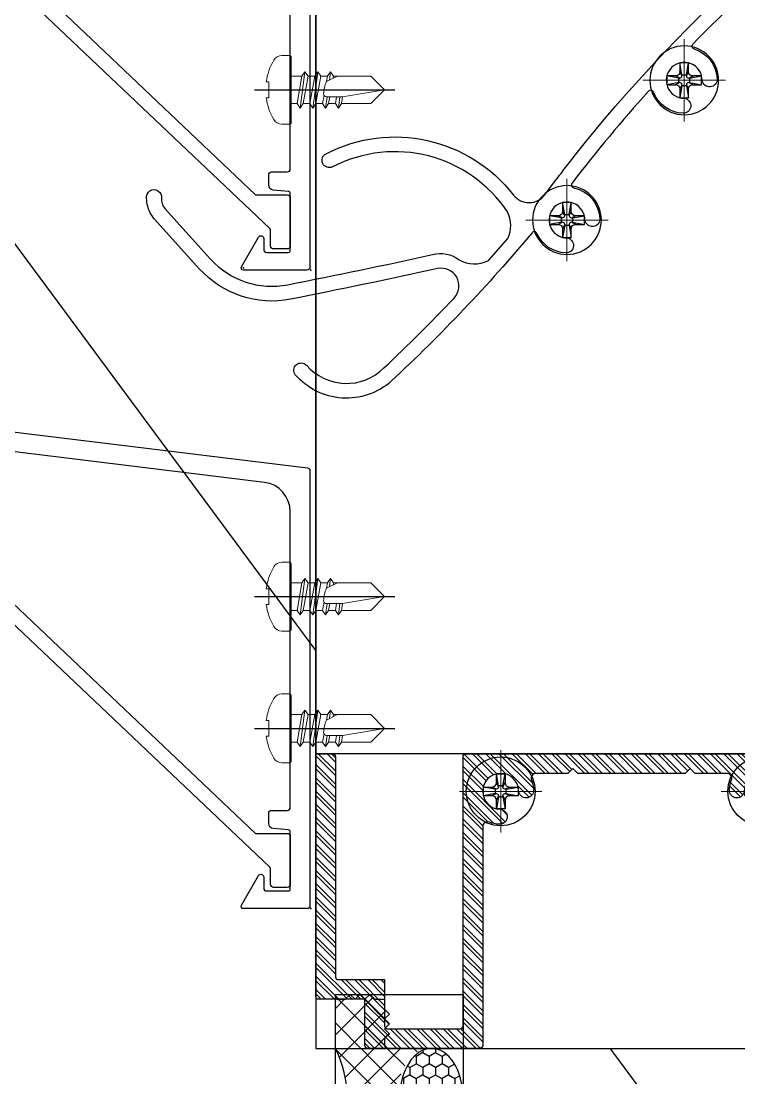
# Model space of a CAD drawing. Header units: millimetres. Extents: x 652937 to 1670132, y 1473552 to 2851037.
# Drawn here: x 708381.1 to 708454.2, y 1509280.6 to 1509388.2 of the extents above; entities that cross this region are included whole.
import ezdxf

# ---------------------------------------------------------------- set-up
doc = ezdxf.new("R2010")
doc.units = ezdxf.units.MM
doc.set_wipeout_variables(frame=1)
doc.linetypes.add('CENTER', pattern=[50.800000000000004, 31.75, -6.35, 6.35, -6.35])
doc.linetypes.add('HIDDEN', pattern=[0.375, 0.25, -0.125])
for name, color, linetype in [('010 - ASPG_ACCESSORIES_MAIN_COLOR_1', 7, 'Continuous'), ('010 - ASPG_EXTR_MAIN_COLOR_2', 7, 'Continuous'), ('010 - ASPG_FRAMING_CUT_COLOR_4', 7, 'Continuous'), ('010 - ASPG_FRAMING_HATCH_', 7, 'Continuous'), ('010 - ASPG_FRAMING_MAIN_COLOR_2', 7, 'Continuous'), ('010 - ASPG_FRAMING_SUB_COLOR_2', 7, 'Continuous'), ('010 - ASPG_FRAMING_WIPEOUT_', 7, 'Continuous'), ('BOLT & SCREW', 7, 'Continuous'), ('Center Line', 7, 'CENTER')]:
    doc.layers.add(name, color=color, linetype=linetype)
doc.layers.add('010 - ASPG_EXTR_DEF_SUB', color=7, linetype='Continuous', plot=False)
doc.layers.add('010 - ASPG_FRAMING_DEF_SUB', color=7, linetype='Continuous', plot=False)
for name, color, linetype, lineweight in [('12-GRID', 7, 'CENTER', 13), ('A-230-M_FLOOR', 7, 'Continuous', 25), ('SCREW', 7, 'Continuous', 5)]:
    doc.layers.add(name, color=color, linetype=linetype, lineweight=lineweight)

# ---------------------------------------------------------------- blocks, each defined once
blk = doc.blocks.new('opening')
at = {"layer": 'A-230-M_FLOOR', "color": 7, "linetype": 'HIDDEN', "ltscale": 30}
blk.add_line((6.959787729661912, 1.699598322506063), (23.21470068464987, 13.73488457454368), dxfattribs=at)
blk = doc.blocks.new('W-1-PP18-ST_ENT3_REV02_20260413-050421_PP18_ENT3_MAIN_PLAN')
at = {"color": 7, "xscale": 1000, "yscale": 1000, "zscale": 1000, "rotation": 90.00830806532032}
blk.add_blockref('opening', (9903.249421250308, -22408.60476810485), dxfattribs=at)
blk = doc.blocks.new('*U9351')
at = {"layer": '12-GRID', "color": 7, "linetype": 'CENTER'}
for p, q in [((5.684341886080801e-14, -6.200000000000029), (5.684341886080801e-14, 2.200000000000029)), ((-4.199999999999973, -2), (4.200000000000085, -2))]:
    blk.add_line(p, q, dxfattribs=at)
at = {"layer": 'BOLT & SCREW', "color": 7}
for p, q in [((-0.2288719817826677, -1.446462371730204), (-0.4418749999998197, -0.2325000000002947)), ((0.2288719817822642, -1.446462371730562), (0.4418749999996946, -0.2324999999999764)), ((-0.553537628269381, -1.771128018217196), (-1.767499999999847, -1.558125000000442)), ((-0.4577439635652332, -1.771128018217196), (-0.8837500000000146, -1.558125000000442)), ((-0.2288719817826677, -1.542256036434869), (-0.4418749999998197, -1.116250000000048)), ((0.2288719817822642, -1.542256036434869), (0.4418749999996946, -1.116250000000048)), ((0.4577439635647103, -1.771128018217196), (0.8837499999994917, -1.558125000000442)), ((0.5535376282692559, -1.771128018217196), (1.767500000000001, -1.558125000000124)), ((-0.553537628269381, -2.228871981782805), (-1.767500000000483, -2.441875000000354)), ((-0.4577439635652332, -2.228871981782805), (-0.8837500000000146, -2.441875000000354)), ((-0.2288719817826677, -2.457743963565131), (-0.4418749999998197, -2.883750000000271)), ((-0.2288719817821107, -2.553537628269438), (-0.4418749999998197, -3.767500000000023)), ((0.4418749999996946, -2.883750000000271), (0.2288719817829008, -2.457743963565131)), ((0.2288719817829008, -2.553537628269438), (0.4418749999999732, -3.767500000000023)), ((0.4577439635647103, -2.228871981782805), (0.8837500000001283, -2.441874999999877)), ((0.5535376282692559, -2.228871981782805), (1.767500000000001, -2.441874999999877))]:
    blk.add_line(p, q, dxfattribs=at)
for points in [[(-1.767500000000006, -1.558125000000442), (-0.8837500000001342, -1.558125000000442, 0.4142135623730394), (-0.4418749999998197, -1.116250000000048), (-0.4418749999998197, -0.2325000000002947), (0.4418749999996946, -0.2324999999999764), (0.4418749999996946, -1.116250000000048, 0.4142135623731505), (0.8837500000000089, -1.558125000000442), (1.76750000000012, -1.558125000000124), (1.76750000000012, -2.441874999999877), (0.8837500000000089, -2.441874999999877, 0.414213562373095), (0.4418749999996946, -2.883750000000271), (0.4418749999999732, -3.767500000000023), (-0.4418749999998197, -3.767500000000023), (-0.4418749999998197, -2.883750000000271, 0.4142135623730397), (-0.8837500000001342, -2.441875000000354), (-1.767500000000483, -2.441875000000354)], [(0.2288719817829008, -2.457743963565131, -0.414213562373095), (0.4577439635645909, -2.228871981782805), (0.5535376282692559, -2.228871981782805), (0.5535376282692559, -1.771128018217196), (0.4577439635645909, -1.771128018217196, -0.4142135623730951), (0.228871981782105, -1.542256036434869), (0.228871981782105, -1.446462371730562), (-0.2288719817826677, -1.446462371730204), (-0.2288719817826677, -1.542256036434869, -0.4142135623730951), (-0.4577439635649944, -1.771128018217196), (-0.553537628269381, -1.771128018217196), (-0.553537628269381, -2.228871981782805), (-0.4577439635649944, -2.228871981782805, -0.4142135623730951), (-0.2288719817826677, -2.457743963565131), (-0.2288719817822698, -2.553537628269438), (0.2288719817829008, -2.553537628269438)]]:
    blk.add_lwpolyline(points, format="xyb", close=True, dxfattribs=at)
blk.add_circle((5.684341886080801e-14, -2), 3.5, dxfattribs=at)
blk = doc.blocks.new('000_ASPG_TYP_FILES_20260218-010703_FRAME_EXTR_')
at = {"layer": '010 - ASPG_FRAMING_HATCH_'}
h = blk.add_hatch(dxfattribs=at)
h.set_pattern_fill('ANSI32', scale=0.1, angle=180)
h.set_pattern_definition([(225, (0, 0), (0.6735192090801866, -0.6735192090801868), []), (225, (-0.4490130000000001, 5.498823332255506e-17), (0.6735192090801866, -0.6735192090801868), [])])
edge = h.paths.add_edge_path()
edge.add_line((1.999999996740371, 15.99999999965075), (1.999999996740371, 1.999999999941792))
edge.add_line((1.999999996740371, 1.999999999941792), (39.69999999750871, 1.999999999941792))
edge.add_arc((39.69999999730499, 1.700000000040752), 0.2999999999010399, -3.891028654834372e-08, 89.99999996109239, ccw=False)
edge.add_line((39.99999999720603, 1.699999999837019), (39.99999999720603, 0.2999999996973202))
edge.add_arc((39.69999999750872, 0.2999999996973131), 0.2999999996973131, -90.00000000000142, 1.4210854715202004e-12, ccw=False)
edge.add_line((39.69999999750871, 0), (0.2999999996973202, 0))
edge.add_arc((0.2999999996973273, 0.2999999996973273), 0.2999999996973273, 180.0000000000013, 269.99999999999864, ccw=False)
edge.add_line((0, 0.2999999996973202), (0, 17.69999999989523))
edge.add_arc((0.2999999999301508, 17.70000000012806), 0.2999999999301508, 90.00000004446741, 180.0000000444674, ccw=False)
edge.add_line((0.2999999996973202, 18.00000000005821), (22.5570233851904, 18.00000000005821))
edge.add_arc((22.5570233856712, 18.50000000026317), 0.5000000002049632, 269.9999999449049, 380.2095453190142)
edge.add_arc((26.1699999981368, 19.82999999686102), 3.349999998908497, 182.0637942974167, 200.2095453254992, ccw=False)
edge.add_arc((23.58168000320438, 19.73672835517209), 0.7599999998138507, 2.0637943418387863, 182.0637943418388, ccw=False)
edge.add_arc((26.16999999910358, 19.82999999939922), 1.830000000338361, 182.0637943388468, 447.9362056470717)
edge.add_arc((26.263271644013, 22.41831999551505), 0.7600000000549151, 87.93620564125177, 267.9362056412518, ccw=False)
edge.add_arc((26.16999999863267, 19.8300000075356), 3.349999992334041, 69.79045460402187, 87.9362056313708, ccw=False)
edge.add_arc((27.49999999788272, 23.44297661244421), 0.5000000006038865, 249.7904545688332, 359.9999999442181)
edge.add_line((27.9999999984866, 23.44297661195742), (27.9999999984866, 26.67999999993481))
edge.add_line((27.9999999984866, 26.67999999993481), (28.49999999674037, 27.17999999958556))
edge.add_line((28.49999999674037, 27.17999999958556), (27.9999999984866, 27.67999999970198))
edge.add_line((27.9999999984866, 27.67999999970198), (27.9999999984866, 38.61999999982072))
edge.add_line((27.9999999984866, 38.61999999982072), (28.49999999674037, 39.11999999993714))
edge.add_line((28.49999999674037, 39.11999999993714), (27.9999999984866, 39.62000000005355))
edge.add_line((27.9999999984866, 39.62000000005355), (27.9999999984866, 42.85702338756528))
edge.add_arc((27.49999999787862, 42.85702338707262), 0.5000000006079759, 5.645408219420843e-08, 110.2095454304945)
edge.add_arc((26.16999999884449, 46.46999999186602), 3.349999992147246, 272.0637943651193, 290.20954539329375, ccw=False)
edge.add_arc((26.263271644013, 43.88168000403675), 0.7600000000258301, 92.06379435882718, 272.0637943588272, ccw=False)
edge.add_arc((26.16999999910502, 46.47000000012492), 1.830000000339747, 272.0637943528818, 537.9362056611998)
edge.add_arc((23.58168000320438, 46.56327164435061), 0.7599999998138507, 177.9362056581612, 357.9362056581612, ccw=False)
edge.add_arc((26.16999999825318, 46.47000000263876), 3.349999999025627, 159.7904546748206, 177.9362057022633, ccw=False)
edge.add_arc((22.55702338551316, 47.7999999994954), 0.500000000434755, 339.790454661877, 450.0000000369852)
edge.add_line((22.5570233851904, 48.29999999993015), (0.2999999996973202, 48.29999999993015))
edge.add_arc((0.2999999996973095, 48.59999999962746), 0.2999999996973131, 179.9999999999987, 270.00000000000205, ccw=False)
edge.add_line((0, 48.59999999962747), (0, 59.99999999994179))
edge.add_arc((0.2999999996973202, 59.99999999994179), 0.2999999996973202, 90, 180, ccw=False)
edge.add_line((0.2999999996973202, 60.29999999963911), (4.999999997438863, 60.29999999963911))
edge.add_line((4.999999997438863, 60.29999999963911), (4.999999997438863, 64.99999999959255))
edge.add_arc((5.299999997369017, 64.99999999982538), 0.2999999999301544, 90.0000000444681, 180.0000000444674, ccw=False)
edge.add_line((5.299999997136183, 65.29999999975553), (29.99999999883585, 65.29999999975553))
edge.add_line((29.99999999883585, 65.29999999975553), (29.99999999883585, 63.59999999997672))
edge.add_arc((29.69999999890567, 63.59999999974391), 0.2999999999301721, -89.99999995552861, 4.4463320136856055e-08, ccw=False)
edge.add_line((29.69999999913853, 63.29999999981374), (7.299999997485429, 63.29999999981374))
edge.add_arc((7.29999999771826, 62.99999999988358), 0.2999999999301508, 90.00000004446738, 180.0000000444674)
edge.add_line((6.999999997788109, 62.99999999965075), (6.999999997788109, 58.29999999969732))
edge.add_line((6.999999997788109, 58.29999999969732), (2.300000000162981, 58.29999999969732))
edge.add_arc((2.299999998300336, 57.99999999813735), 0.3000000015599653, 89.99999964426098, 179.999999644261)
edge.add_line((1.999999996740371, 58), (1.999999996740371, 50.60000000003492))
edge.add_arc((2.299999998533172, 50.60000000166475), 0.3000000017928013, 180.000000311273, 270.0000003112706)
edge.add_line((2.300000000162981, 50.29999999987194), (29.69999999913853, 50.29999999987194))
edge.add_arc((29.6999999989348, 49.9999999999709), 0.299999999901047, -3.890897914970992e-08, 89.99999996109108, ccw=False)
edge.add_line((29.99999999883585, 49.99999999976717), (29.99999999883585, 26.67999999993481))
edge.add_line((29.99999999883585, 26.67999999993481), (29.99999999883585, 16.29999999981374))
edge.add_arc((29.6999999989057, 16.2999999995809), 0.2999999999301508, -89.99999995553259, 4.446741286301403e-08, ccw=False)
edge.add_line((29.69999999913853, 15.99999999965075), (1.999999996740371, 15.99999999965075))
at = {"layer": '010 - ASPG_FRAMING_CUT_COLOR_4', "color": 7}
blk.add_lwpolyline([(1.999999996740371, 15.99999999965075), (1.999999996740371, 1.999999999941792), (39.69999999750871, 1.999999999941792, -0.4142135623731089), (39.99999999720603, 1.699999999837019), (39.99999999720603, 0.2999999996973202, -0.4142135623731089), (39.69999999750871, 0), (0.2999999996973202, 0, -0.4142135623730811), (0, 0.2999999996973202), (0, 17.69999999989523, -0.4142135623730951), (0.2999999996973202, 18.00000000005821), (22.5570233851904, 18.00000000005821, 0.5217296884731124), (23.02624112786725, 18.67272727261297, -0.07934163687482358), (22.82217297761235, 19.70935906958766, -1), (24.34118702879641, 19.76409764075652, 2.296345716993233), (26.23590235819574, 21.65881296969019, -1), (26.29064092983026, 23.17782702133991, -0.0793416368716021), (27.32727272447664, 22.9737588702119, 0.5217296884801942), (27.9999999984866, 23.44297661195742), (27.9999999984866, 26.67999999993481), (28.49999999674037, 27.17999999958556), (27.9999999984866, 27.67999999970198), (27.9999999984866, 38.61999999982072), (28.49999999674037, 39.11999999993714), (27.9999999984866, 39.62000000005355), (27.9999999984866, 42.85702338756528, 0.5217296884727316), (27.32727272447664, 43.3262411293108, -0.07934163687522733), (26.29064092983026, 43.122172978241, -1), (26.23590235819574, 44.64118702983251, 2.296345716995783), (24.34118702879641, 46.53590235876618, -1), (22.82217297761235, 46.59064092993503, -0.07934163687201433), (23.02624112786725, 47.62727272690972, 0.5217296884786579), (22.5570233851904, 48.29999999993015), (0.2999999996973202, 48.29999999993015, -0.4142135623731158), (0, 48.59999999962747), (0, 59.99999999994179, -0.414213562373095), (0.2999999996973202, 60.29999999963911), (4.999999997438863, 60.29999999963911), (4.999999997438863, 64.99999999959255, -0.4142135623730879), (5.299999997136183, 65.29999999975553), (29.99999999883585, 65.29999999975553), (29.99999999883585, 63.59999999997672, -0.4142135623730533), (29.69999999913853, 63.29999999981374), (7.299999997485429, 63.29999999981374, 0.4142135623730949), (6.999999997788109, 62.99999999965075), (6.999999997788109, 58.29999999969732), (2.300000000162981, 58.29999999969732, 0.4142135623730948), (1.999999996740371, 58), (1.999999996740371, 50.60000000003492, 0.4142135623730845), (2.300000000162981, 50.29999999987194), (29.69999999913853, 50.29999999987194, -0.4142135623730951), (29.99999999883585, 49.99999999976717), (29.99999999883585, 26.67999999993481), (29.99999999883585, 16.29999999981374, -0.4142135623730951), (29.69999999913853, 15.99999999965075)], format="xyb", close=True, dxfattribs=at)
at = {"color": 7}
for p in [(26.16999999736436, 48.46999999973923), (26.16999999736436, 21.82999999966705)]:
    blk.add_blockref('*U9351', p, dxfattribs=at)
blk = doc.blocks.new('000_ASPG_TYP_FILES_FRAMING_EXTR_BREAKLINE_TYPE_2')
at = {"layer": '010 - ASPG_FRAMING_HATCH_', "transparency": 33554585}
h = blk.add_hatch(dxfattribs=at)
h.set_pattern_fill('ANSI32', scale=0.25)
h.set_pattern_definition([(45, (0, 0), (-1.683798022700467, 1.683798022700467), []), (45, (1.1225325, 0), (-1.683798022700467, 1.683798022700467), [])])
h.paths.add_polyline_path([(131.0000000002328, 91.00000000058208, 0.4142135623730951), (132.0000000003492, 90.00000000046566), (140.0000000002328, 90.00000000046566, 0.4142135623730951), (141.0000000002328, 91.00000000046566), (141.0000000002328, 100.0000000004657), (2.000000000465661, 100.0000000004657), (2.000000000465661, 125.0000000004657), (4.656612873077393e-10, 125.0000000004657), (4.656612873077393e-10, 99.00000000046566, 0.4142135623730951), (1.000000000465661, 98.00000000046566), (63.00000000023283, 98.00000000046566, -0.414213562373093), (64.00000000023283, 97.00000000046566), (64.00000000023277, 3, -0.4142135623730951), (63.00000000023277, 2), (4.655476004700176e-10, 2), (-5.684341886080801e-14, 0), (141.0000000002328, -6.05359673500061e-09), (141.0000000002328, 8.99999999650754, 0.4142135623730951), (140.0000000002328, 9.99999999650754), (132.0000000003492, 9.99999999650754, 0.4142135623730951), (131.0000000002328, 8.999999996391125), (131.0000000002328, 3, -0.4142135623730951), (130.0000000002328, 2), (67.00000000034919, 2, -0.4142135623730951), (66.00000000023277, 3.000000000116415), (66.00000000023283, 97.00000000034925, -0.4142135623730951), (67.00000000034925, 98.00000000046566), (130.0000000002328, 98.00000000046566, -0.414213562373095), (131.0000000002328, 97.00000000046566)])
h.paths.add_polyline_path([(133.0000000002328, 92.00000000372529), (133.0000000002328, 98.00000000046566), (139.0000000004657, 98.00000000046566), (139.0000000004657, 92.00000000372529)], flags=16)
h.paths.add_polyline_path([(133.0000000002328, 7.999999996740371), (139.0000000004656, 7.999999996740371), (139.0000000004656, 2), (133.0000000002328, 2)], flags=16)
at = {"layer": '010 - ASPG_FRAMING_HATCH_'}
h = blk.add_hatch(dxfattribs=at)
h.set_pattern_fill('ANSI37', scale=0.5954980955866349, angle=-90.00000000000001)
h.set_pattern_definition([(314.9999999999999, (1257419.492862034, -519971.6224064051), (1.336931354494228, 1.336931354494224), []), (44.99999999999984, (1257419.492862034, -519971.6224064051), (-1.336931354494223, 1.336931354494228), [])])
edge = h.paths.add_edge_path()
edge.add_ellipse((57.77220869682924, 105.0000000013979), major_axis=(-3.509070088518285e-14, -4.999999999272404), ratio=0.6444816938462435, start_angle=0, end_angle=180)
edge.add_line((57.7722086968293, 110.0000000004666), (62.00000000013239, 110.0000000004666))
edge.add_arc((62.00000000012511, 110.3000000005204), 0.3000000000538421, -89.99999999861039, -1.389609784768862e-09)
edge.add_line((62.30000000017895, 110.3000000005131), (62.30000000017895, 111.0000000004666))
edge.add_line((62.30000000017895, 111.0000000004666), (61.80000000017895, 111.5000000006994))
edge.add_line((61.80000000017895, 111.5000000006994), (62.30000000017895, 112.0000000004666))
edge.add_line((62.3000000001789, 112.0000000004666), (61.8000000001789, 112.5000000006994))
edge.add_line((61.8000000001789, 112.5000000006994), (62.3000000001789, 113.0000000004666))
edge.add_line((62.3000000001789, 113.0000000004666), (61.8000000001789, 113.5000000004666))
edge.add_line((61.8000000001789, 113.5000000004666), (62.3000000001789, 114.0000000004666))
edge.add_line((62.3000000001789, 114.0000000004666), (62.3000000001789, 115.0000000004666))
edge.add_line((62.3000000001789, 115.0000000004666), (63.30000000006248, 115.0000000004666))
edge.add_line((63.30000000006248, 115.0000000004666), (63.80000000006248, 115.5000000004666))
edge.add_line((63.80000000006248, 115.5000000004666), (64.30000000006248, 115.0000000004666))
edge.add_line((64.30000000006248, 115.0000000004666), (64.80000000006248, 115.5000000004666))
edge.add_line((64.80000000006248, 115.5000000004666), (65.30000000006248, 115.0000000004666))
edge.add_line((65.30000000006248, 115.0000000004666), (65.80000000006248, 115.5000000004666))
edge.add_line((65.80000000006248, 115.5000000004666), (66.3000000001789, 115.0000000004666))
edge.add_line((66.3000000001789, 115.0000000004666), (67.00000000013233, 115.0000000004666))
edge.add_arc((67.00000000009595, 115.3000000004331), 0.2999999999665306, -89.99999999305201, 1.528565674358258e-08)
edge.add_line((67.30000000006248, 115.3000000005131), (67.30017822621585, 110.0000000004666))
edge.add_arc((77.20009572428614, 105.0000000011651), 11.09091368921486, 153.2037265686182, 206.7962734313818)
edge.add_line((67.30017822621585, 100.0000000018636), (57.77220869682924, 100.0000000018636))
h = blk.add_hatch(dxfattribs=at)
h.set_pattern_fill('HONEY', scale=0.238199238234654, angle=-90.00000000000001)
h.set_pattern_definition([(270, (1257419.243240032, -519991.6224064051), (0.6549599250656583, -1.134423872092541), [0.7562825813950264, -1.512565162790053]), (29.99999999999978, (1257419.243240032, -519991.6224064051), (0.6549599293588203, 1.134423869613882), [0.7562825813950257, -1.512565162790051]), (329.9999999999998, (1257419.243240032, -519991.6224064051), (1.309919854424478, -2.478657937293614e-09), [-1.512565162790051, 0.7562825813950254])])
edge = h.paths.add_edge_path()
edge.add_ellipse((57.5225866949782, 105.0000000013979), major_axis=(-3.509070088518285e-14, -4.999999999272404), ratio=0.6444816938462435, start_angle=0, end_angle=360)
at = {"layer": '010 - ASPG_FRAMING_DEF_SUB', "color": 7, "transparency": 33554457}
blk.add_lwpolyline([(54.30017822621591, 100.0000000018636), (67.30017822621585, 100.0000000018636), (67.30017822621585, 115.5000000004666), (54.30017822621585, 115.5000000004666)], close=True, dxfattribs=at)
at = {"layer": '010 - ASPG_FRAMING_SUB_COLOR_2', "color": 7}
blk.add_lwpolyline([(57.5225866949782, 100.0000000018636), (67.30017822621585, 100.0000000018636, -0.2381992382621886), (67.30017822621585, 110.0000000004666), (67.30000000006248, 115.3000000005131, -0.4142135624157165), (67.00000000013233, 115.0000000004666), (66.3000000001789, 115.0000000004666), (65.80000000006248, 115.5000000004666), (65.30000000006248, 115.0000000004666), (64.80000000006248, 115.5000000004666), (64.30000000006248, 115.0000000004666), (63.80000000006248, 115.5000000004666), (63.30000000006248, 115.0000000004666), (62.3000000001789, 115.0000000004666), (62.3000000001789, 114.0000000004666), (61.8000000001789, 113.5000000004666), (62.3000000001789, 113.0000000004666), (61.8000000001789, 112.5000000006994), (62.3000000001789, 112.0000000004666), (61.80000000017895, 111.5000000006994), (62.30000000017895, 111.0000000004666), (62.30000000017895, 110.3000000005131, -0.414213562358888), (62.00000000013239, 110.0000000004666), (57.5225866949782, 110.0000000004666)], format="xyb", dxfattribs=at)
blk.add_ellipse((57.5225866949782, 105.0000000013979), major_axis=(-3.509070088518285e-14, -4.999999999272404), ratio=0.6444816938462435, dxfattribs=at)
blk = doc.blocks.new('PZG35-9D5')
at = {"layer": 'Center Line', "color": 7}
blk.add_line((1.4210854715202e-14, 3.733653355866409), (1.4210854715202e-14, -10.53404386090006), dxfattribs=at)
at = {"layer": 'SCREW', "color": 7}
for p, q in [((-1.399999999999963, 2.842170943040401e-14), (-1.399999999999963, -1.090192378864657)), ((1.399999999999991, 0), (1.399999999999991, -0.5901923788647139)), ((-1.850000000000009, -1.399999999999977), (1.850000000000037, -0.8999999999999773)), ((-1.399999999999963, -1.090192378864685), (1.399999999999991, -0.5901923788646855)), ((1.850000000000037, -0.8999999999999773), (1.399999999999991, -0.5901923788646855)), ((1.850000000000037, -0.8999999999999773), (1.399999999999991, -1.209807621135297)), ((-1.850000000000009, -1.399999999999977), (-1.399999999999963, -1.090192378864685)), ((-1.850000000000009, -1.399999999999977), (-1.399999999999963, -1.709807621135297)), ((-1.399999999999963, -1.709807621135297), (1.399999999999991, -1.209807621135297)), ((-1.399999999999963, -1.709807621135269), (-1.399999999999963, -2.390192378864697)), ((-1.399999999999963, -2.390192378864697), (1.399999999999991, -1.890192378864697)), ((1.399999999999991, -1.209807621135269), (1.399999999999991, -1.890192378864725)), ((1.850000000000037, -2.199999999999989), (1.399999999999991, -1.890192378864697)), ((-1.850000000000009, -2.699999999999989), (1.850000000000037, -2.199999999999989)), ((-1.850000000000009, -2.699999999999989), (-1.399999999999963, -2.390192378864697)), ((-1.850000000000009, -2.699999999999989), (-1.399999999999963, -3.009807621135309)), ((-1.399999999999963, -3.009807621135309), (1.399999999999991, -2.509807621135309)), ((-1.399999999999963, -3.009807621135309), (-1.399999999999963, -3.690192378864708)), ((0.5619885887190463, -3.339837273736322), (1.399999999999991, -3.190192378864708)), ((1.850000000000037, -2.199999999999989), (1.399999999999991, -2.509807621135309)), ((1.399999999999991, -2.50980762113528), (1.399999999999991, -3.190192378864708)), ((1.850000000000037, -3.5), (1.399999999999991, -3.190192378864708)), ((-1.850000000000009, -4), (-1.399999999999963, -3.690192378864708)), ((-1.850000000000009, -4), (-0.9911470940920566, -3.883938796498938)), ((-1.850000000000009, -4), (-1.399999999999963, -4.30980762113532)), ((-1.399999999999963, -3.690192378864708), (-0.8446989986695002, -3.591031485769975)), ((-1.399999999999963, -4.30980762113532), (-1.184865735341859, -4.271390788160659)), ((0.7141825614195483, -3.653488843051434), (1.850000000000037, -3.5)), ((0.7141825614195483, -3.932275020881832), (1.399999999999991, -3.80980762113532)), ((1.850000000000037, -3.5), (1.399999999999991, -3.80980762113532)), ((1.399999999999991, -3.809807621135349), (1.399999999999991, -4.490192378864691)), ((-1.399999999999963, -4.309807621135349), (-1.399999999999963, -8.099999999999966)), ((0.7141825614195483, -4.612659778611231), (1.399999999999991, -4.49019237886472)), ((0.7141825614195483, -4.953488843051389), (1.850000000000037, -4.800000000000011)), ((0.7141825614195483, -5.232275020881843), (1.399999999999991, -5.109807621135332)), ((1.850000000000037, -4.800000000000011), (1.399999999999991, -4.49019237886472)), ((1.850000000000037, -4.800000000000011), (1.399999999999991, -5.109807621135332)), ((1.399999999999991, -5.109807621135332), (1.399999999999991, -8.099999999999966)), ((1.4210854715202e-14, -9.5), (-1.399999999999963, -8.099999999999966)), ((1.4210854715202e-14, -9.5), (1.399999999999991, -8.099999999999966))]:
    blk.add_line(p, q, dxfattribs=at)
blk.add_lwpolyline([(1.4210854715202e-14, -9.5), (0.7141825614195483, -5.232275020881843), (0.7141825614195483, -3.600899293750615, 0.4176573264866609), (0.4106596181599826, -3.300919979679151, 0.1081021898226624), (-0.8446989986694433, -3.591031485769975), (-1.399999999999991, -4.701675652739141)], format="xyb", dxfattribs=at)
blk = doc.blocks.new('*U9352')
at = {"layer": 'SCREW', "color": 7}
blk.add_lwpolyline([(3.026373332565058, 1.780836269555209, 0.09905967801670053), (0.7999999999999687, 2.546427498927414), (0.7999999999999687, 2.274284095813357), (-0.800000000000054, 2.274284095813357), (-0.800000000000054, 2.546427498927414, 0.09905967801670058), (-3.026373332565143, 1.780836269555209, 0.2665876613401604), (-3.500000000000043, 0.9556546004010897), (-3.500000000000043, 0.1999999999999886, 0.4142135623730938), (-3.300000000000054, 0), (3.299999999999997, 0, 0.4142135623731049), (3.499999999999986, 0.1999999999999886), (3.499999999999957, 0.9556546004010897, 0.2665876613401604)], format="xyb", close=True, dxfattribs=at)
blk.add_blockref('PZG35-9D5', (-1.4210854715202e-14, 0), dxfattribs=at)
blk = doc.blocks.new('*U9355')
at = {"color": 7}
blk.add_point((0, 0), dxfattribs=at)
at = {"layer": '010 - ASPG_ACCESSORIES_MAIN_COLOR_1', "color": 7}
blk.add_lwpolyline([(-39.69999999902211, -0.5999999995172398, 0.4142135623731156), (-39.99999999883585, -0.8999999995638059), (-39.99999999883585, -7.366962144914214, 0.5773502691897371), (-39.65044321701862, -7.568778847059366), (-36.64260295056738, -5.832201459393036, 0.7673269879794871), (-36.78520590183325, -5.299999999645297), (-37.89999999874271, -5.299999999645297, -0.4142135623735732), (-38.19999999902211, -4.999999999656938), (-38.19999999902211, -2.799999999587089, -0.4142135623730951), (-37.99999999883585, -2.59999999951724), (-32.18326623388566, -2.59999999951724, -0.3888787318530097), (-31.98402729420923, -2.782568851142787), (-31.8474567013327, -4.343577870872468, 0.3888787318530089), (-31.34935935237445, -4.799999999528882), (-30.29999999911524, -4.799999999528882, 0.4142135623732408), (-29.99999999883585, -4.499999999540523), (-29.99999999883585, -2.899999999505599, -0.4142135623731785), (-29.69999999902211, -2.59999999951724), (0.4107479506637901, -2.59999999951724, -0.3789692262628873), (3.38851808081381, -5.235465979035143), (7.952927200356498, -42.5207682372482, 0.4465929586642906), (11.6177961837966, -45.07649022702281, -0.4898018444424612), (16.07846395508386, -48.68238816667036), (16.06490363762714, -49.36225294566866, -0.1824796859550777), (15.80227640201338, -50.01801436272836, -0.2679491924113072), (15.32539491611533, -50.16829426406803, 1.122114645179816), (15.09990952932276, -52.3421093734276, 0.4050039718497206), (18.0645059288945, -49.40213623346681), (18.07806624681689, -48.72227145435209, 0.4898054953707174), (11.15966573380865, -43.12966807454978, -0.4465970485362636), (9.938031048281118, -42.27776159492242), (4.866356541635469, -0.8481197821154633, 0.3641755342157969), (4.570876519894227, -0.5999999995172398)], format="xyb", close=True, dxfattribs=at)
at = {"layer": '010 - ASPG_EXTR_DEF_SUB', "color": 7}
for p in [(-39.99999999883585, -0.4999999995172402), (43.44495566345738, -76.89999999944341), (43.44495566345738, -77.49999999954052)]:
    blk.add_point(p, dxfattribs=at)
at = {"layer": '010 - ASPG_EXTR_MAIN_COLOR_2', "color": 7}
blk.add_lwpolyline([(11.37409105408005, -48.15170148877115), (11.47245816211216, -47.43577758665815), (12.17779493960552, -47.55667202338264), (12.29266474000178, -46.78670596401826, -0.5355375090189683), (14.1918134491425, -49.16870282323253, 0.9915718169393263), (15.66379558271728, -49.57599316951273, 1.157025413028558), (8.792231505503878, -48.77291728999153, -0.6885576205791355), (8.274611146422103, -48.98797988444021), (-17.14292736421339, -22.16859813180672), (-32.34153279638849, -6.131750148785431), (-32.34153279638849, -2.899999981694054, 0.4143115081626392), (-32.64163311407901, -2.59999999951724), (-37.54163311352022, -2.59999999951724, 0.4141156188887998), (-37.84153278893791, -2.899999981635847), (-37.84153278893791, -4.299999988411218, 0.4142135623731781), (-37.54153279098682, -4.599999986478724), (-35.98884801496752, -4.599999986478724, -0.205894629290155), (-35.77110154624097, -4.693635078269653), (33.22969053988345, -77.49999999954052), (43.14495566324331, -77.49999999954052, 0.6681786376628355), (43.35708769806661, -76.98786796536915), (40.5215537941549, -74.1523340573247, 0.6681786381757795), (40.00942175951786, -74.36446609156592), (40.00942175951786, -75.99999999802712), (33.87471885257401, -75.99999999802712), (11.86384030175395, -52.7751643466243, -0.5583539238224016), (12.08261241135187, -51.95244935475676, 0.7662751832817146), (12.03674733010121, -50.39291741001107, -0.4385828234445206), (10.70630855322815, -48.05207626283555)], format="xyb", close=True, dxfattribs=at)
at = {"layer": 'SCREW', "color": 7, "rotation": 180}
for p in [(-21.64901723782532, -2.499999999924694), (-8.237076249206439, -2.499999999924694)]:
    blk.add_blockref('*U9352', p, dxfattribs=at)
blk = doc.blocks.new('*U6679')
at = {"color": 7}
blk.add_wipeout([(1381.000000002975, 4.000000001458147), (60.00000000297587, 4), (60.00000000297587, 69.30000000000041), (1381.000000002975, 69.3000000014581)], dxfattribs=at).dxf.layer = '010 - ASPG_FRAMING_WIPEOUT_'
at = {"layer": '010 - ASPG_FRAMING_MAIN_COLOR_2', "color": 7}
blk.add_lwpolyline([(1351.00000000414, 69.30000000145807), (90.00000000181171, 69.3), (90.00000000181171, 6), (1351.00000000414, 6.000000001458083)], close=True, dxfattribs=at)
at = {"layer": '010 - ASPG_FRAMING_SUB_COLOR_2', "color": 7}
blk.add_lwpolyline([(1381.000000002976, 4.000000001458083), (60.00000000297587, 4), (60.00000000297587, 69.3), (1381.000000002976, 69.30000000145807)], close=True, dxfattribs=at)
at = {"color": 7}
for name, p, rotation in [('*U9355', (1261.770309460117, 69.3), 180), ('*U9355', (1326.770309460117, 69.3), 180), ('000_ASPG_TYP_FILES_FRAMING_EXTR_BREAKLINE_TYPE_2', (1491, 1.708137631339923e-09), 89.99999999999999)]:
    blk.add_blockref(name, p, dxfattribs=dict(at, rotation=rotation))
at = {"color": 7, "xscale": -1}
blk.add_blockref('000_ASPG_TYP_FILES_20260218-010703_FRAME_EXTR_', (1381.000000002976, 4.000000001458083), dxfattribs=at)
blk = doc.blocks.new('*U8556')
at = {"layer": '010 - ASPG_EXTR_DEF_SUB', "color": 7}
blk.add_point((0, 0), dxfattribs=at)
at = {"layer": '010 - ASPG_EXTR_MAIN_COLOR_2', "color": 7}
blk.add_lwpolyline([(41.35211022105068, 67.62217621324817, -0.04582868044492008), (22.7838222887367, 45.76076047366951, -0.5604921351226578), (22.28750535612926, 45.88571992132347, 0.3178599151680848), (19.21191141987219, 48.23749049525941, 0.9532878111822051), (19.08207267895341, 46.7159340956714, -2.423003988231831), (17.25806952221319, 44.8917371754651, 0.9523147976297285), (15.73634468205273, 44.76348824845627, 0.3008214087947553), (17.8898747372441, 41.75529025442665, -0.5604921351218277), (17.98351840674877, 41.2521240550559, -0.01942473842078824), (8.623925091698766, 33.4605261705583, -0.5525007933269362), (8.147498584818095, 33.63667257985799, 0.3444609008774969), (4.989498805254698, 36.29767865996109, 0.9520149233436535), (4.861577656120062, 34.77593409566907, -2.42318646531747), (3.037574998568743, 32.95193143776851, 0.9520149233867892), (1.515830433927476, 32.82401028892491, 0.2853998218446234), (3.493024077732116, 29.88851448276546, -0.5533776808031501), (3.562908510211855, 29.38496566255344, 0.03067395406819984), (-11.53698711935431, 15.0572996455594, 0.4171002255848137), (-10.88563127024099, 5.272964205185417, 0.9355530918984264), (-9.9033358450979, 6.406584819720592, -0.4344100119147308), (-10.19664548011497, 14.29476617486216, -0.01499848524836865), (-3.079435193911195, 21.45455419190694, -0.7383485292466446), (-0.08286065561696887, 19.76412730314769, 0.004917316774645771), (-3.1933000148274, 4.803864106419496, 0.2636109069979271), (-0.119790066499263, -4.460317215009127), (4.995733695104718, -9.084236264869105, 0.1258843890439943), (6.267761250492185, -9.753782964195125, 0.04427494949630078), (7.089544059708714, -9.866966022993438, 1.107654826573523), (7.125459210947156, -8.33180570154218, -0.2155958426847688), (6.023226659279317, -7.991025416878983), (0.8860520706512034, -3.347536196233705, -0.2636109069978752), (-1.721774552483112, 4.512981288600713, -0.004854851929905817), (1.341383616439998, 19.2550770000089, 0.2339601468136614), (0.8154424866661429, 21.95487343822606, -0.2408104543272742), (0.7103134100325406, 24.90310810686788, -0.1041570884704408), (0.7846048693172634, 25.00194829818793), (2.993019639980048, 26.93374890863197, -0.2290212912668875), (5.700679264031351, 26.88725557026919, -0.3817208427142056), (10.27361959358677, 9.069098417588975, 0.9773819303748196), (11.62031129561365, 8.407760736416094, 0.3611050424324235), (7.408162182662636, 27.50327562558232, -0.4961260631527202), (7.442922529298812, 30.68812541745137, 0.003188108562510474), (9.055809630081058, 31.90200527419802, -0.00282652430436861), (10.56195585662499, 33.06505110464059, 0.07704788012868193), (43.74152756202966, 68.43644483829848, -0.2476739044870795)], format="xyb", dxfattribs=at)
at = {"color": 7, "rotation": 179.999999999989}
for p in [(19.08686374500394, 42.88714037142927), (4.866368722636253, 30.94714037142694)]:
    blk.add_blockref('*U9351', p, dxfattribs=at)
blk = doc.blocks.new('W-1-PP18-ST_ENT3_REV02_20260413-054934_PP18_ENT3_ASPG_MAIN_PL')
at = {"color": 7, "xscale": -1.000000000000003, "rotation": 90}
blk.add_blockref('*U6679', (8153, -13948), dxfattribs=at)
at = {"color": 7, "xscale": -1, "rotation": 270}
blk.add_blockref('*U8556', (8076.333037855104, -15249.53727160441), dxfattribs=at)

msp = doc.modelspace()

# ---------------------------------------------------------------- block references
at = {"color": 7}
msp.add_blockref('W-1-PP18-ST_ENT3_REV02_20260413-050421_PP18_ENT3_MAIN_PLAN', (700327.4221813822, 1524612.622296095), dxfattribs=at)

# ---------------------------------------------------------------- next in the draw order: block references
msp.add_blockref('W-1-PP18-ST_ENT3_REV02_20260413-054934_PP18_ENT3_ASPG_MAIN_PL', (700327.4221813822, 1524612.622296095), dxfattribs=at)

doc.saveas('drawing.dxf')
